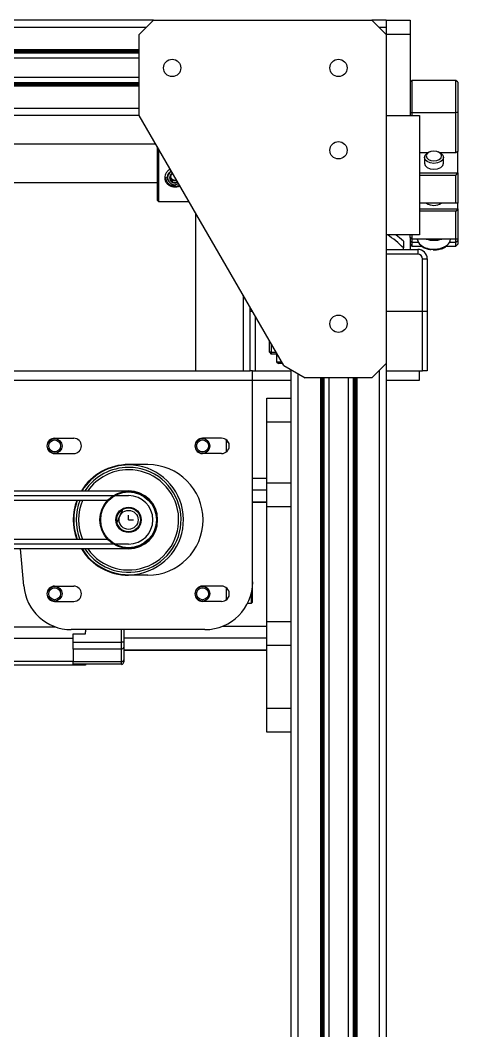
# Model space of a CAD drawing. Header units: millimetres. Extents: x 15 to 1184, y 5 to 1288.
# Drawn here: x 474.6 to 535.7, y 521.2 to 662.4 of the extents above; entities that cross this region are included whole.
import ezdxf

# ---------------------------------------------------------------- set-up
doc = ezdxf.new("R2010")
doc.units = ezdxf.units.MM
doc.linetypes.add('CENTERX2', pattern=[20.32, 12.7, -2.54, 2.54, -2.54])

msp = doc.modelspace()

# ---------------------------------------------------------------- linework, layer by layer
at = {"color": 7, "linetype": 'Continuous', "lineweight": 25}
for p, q in [((493.21, 662.42), (254.21, 662.42)), ((493.21, 662.42), (491.21, 660.42)), ((493.21, 662.42), (523.71, 662.42)), ((525.71, 660.42), (523.71, 662.42)), ((525.71, 662.42), (523.71, 662.42)), ((525.71, 662.42), (529.04, 662.42)), ((525.71, 662.42), (525.71, 661.42)), ((525.71, 661.42), (525.71, 660.42)), ((529.04, 662.42), (529.04, 660.42)), ((491.21, 649.09), (491.21, 660.42)), ((525.71, 660.42), (525.71, 614.42)), ((529.04, 660.42), (525.71, 660.42)), ((529.04, 660.42), (529.04, 649.09)), ((491.21, 658.15), (256.21, 658.15)), ((491.21, 657.82), (256.21, 657.82)), ((529.31, 654.01), (529.04, 653.74)), ((535.44, 654.01), (529.31, 654.01)), ((529.31, 654.01), (529.31, 649.46)), ((535.71, 653.74), (535.44, 654.01)), ((535.44, 649.46), (535.44, 654.01)), ((491.21, 653.69), (256.21, 653.69)), ((491.21, 653.35), (256.21, 653.35)), ((535.71, 653.74), (535.71, 649.55)), ((491.21, 649.09), (256.21, 649.09)), ((511.38, 614.15), (491.21, 649.09)), ((525.71, 649.09), (530.38, 649.09)), ((529.04, 649.55), (529.31, 649.46)), ((535.44, 649.46), (529.31, 649.46)), ((529.31, 649.46), (529.31, 649.09)), ((530.38, 649.09), (530.38, 632.42)), ((535.71, 649.55), (535.44, 649.46)), ((535.44, 643.9), (535.44, 649.46)), ((535.71, 649.55), (535.71, 644.08)), ((493.52, 645.09), (253.9, 645.09)), ((493.71, 644.75), (493.71, 637.25)), ((493.88, 644.46), (493.88, 637.09)), ((535.71, 644.08), (535.44, 643.9)), ((535.71, 641.11), (535.71, 644.08)), ((531.52, 643.9), (530.38, 643.9)), ((531.04, 643.25), (531.04, 642.42)), ((531.76, 644.01), (531.61, 643.94)), ((533.14, 643.94), (532.99, 644.01)), ((535.44, 643.9), (533.23, 643.9)), ((533.71, 642.42), (533.71, 643.25)), ((495.19, 640.1), (495.34, 639.88)), ((495.53, 640.55), (495.63, 640.39)), ((495.63, 640.39), (495.82, 640.08)), ((495.82, 641), (495.86, 641.02)), ((495.82, 640.08), (495.82, 639.77)), ((495.82, 640.08), (496.21, 640.08)), ((496.21, 640.08), (496.4, 640.08)), ((530.38, 641.11), (535.71, 641.11)), ((535.44, 640.74), (530.38, 640.74)), ((535.44, 640.74), (535.71, 641.11)), ((535.44, 636.89), (535.44, 640.74)), ((535.71, 641.11), (535.71, 636.86)), ((250.82, 639.75), (493.71, 639.75)), ((495.99, 639.45), (496.27, 639.4)), ((496.82, 639.37), (496.72, 639.32)), ((493.71, 637.25), (493.88, 637.09)), ((493.88, 637.09), (498.13, 637.09)), ((530.38, 636.89), (535.44, 636.89)), ((535.71, 636.86), (530.38, 636.86)), ((530.38, 636.08), (535.71, 636.08)), ((535.44, 635.71), (530.38, 635.71)), ((535.71, 636.86), (535.44, 636.89)), ((535.71, 636.08), (535.44, 635.71)), ((535.44, 631.86), (535.44, 635.71)), ((535.71, 636.08), (535.71, 636.86)), ((535.71, 636.08), (535.71, 631.83)), ((499.04, 635.52), (499.04, 613.42)), ((530.38, 632.42), (525.71, 632.42)), ((529.04, 632.03), (529.04, 632.42)), ((529.31, 631.86), (529.04, 632.03)), ((529.31, 631.83), (529.04, 632.03)), ((529.04, 632.03), (529.04, 630.39)), ((529.04, 631.59), (529.31, 631.37)), ((529.31, 632.42), (529.31, 631.86)), ((529.31, 631.86), (535.44, 631.86)), ((529.31, 631.83), (529.31, 631.86)), ((535.71, 631.83), (529.31, 631.83)), ((529.31, 631.83), (529.31, 631.37)), ((529.31, 631.37), (529.31, 630.83)), ((535.71, 631.83), (535.44, 631.86)), ((535.44, 631.37), (535.44, 631.83)), ((535.71, 631.59), (535.44, 631.37)), ((535.44, 630.83), (535.44, 631.37)), ((535.71, 631.83), (535.71, 631.59)), ((535.71, 631.59), (535.71, 631.1)), ((525.71, 630.39), (530.11, 630.39)), ((528.11, 630.39), (528.11, 630.6)), ((529.04, 631.1), (529.31, 630.83)), ((529.31, 630.83), (530.68, 630.83)), ((530.11, 630.39), (530.11, 629.72)), ((532.38, 630.38), (531.75, 630.44)), ((534.08, 630.83), (535.44, 630.83)), ((535.44, 630.83), (535.71, 631.1)), ((530.77, 629.06), (531.44, 629.06)), ((530.77, 621.75), (530.77, 629.06)), ((531.44, 629.06), (531.44, 621.75)), ((505.71, 623.97), (505.71, 613.42)), ((506.71, 621.75), (506.71, 622.24)), ((506.71, 621.75), (506.99, 621.75)), ((506.71, 613.42), (506.71, 621.75)), ((525.71, 621.75), (530.77, 621.75)), ((530.77, 621.75), (531.44, 621.75)), ((530.77, 613.42), (530.77, 621.75)), ((531.44, 621.75), (531.44, 613.42)), ((509.38, 616.02), (509.38, 617.62)), ((509.38, 616.02), (509.64, 615.75)), ((509.64, 616.02), (509.38, 616.02)), ((509.64, 617.16), (509.64, 616.02)), ((509.64, 616.02), (510.3, 616.02)), ((509.64, 616.02), (509.64, 615.75)), ((510.45, 615.75), (509.64, 615.75)), ((510.38, 615.75), (510.38, 614.68)), ((510.38, 614.68), (510.64, 614.42)), ((510.38, 614.68), (511.07, 614.68)), ((511.22, 614.42), (510.64, 614.42)), ((523.71, 612.42), (525.71, 614.42)), ((525.71, 614.42), (525.71, 409.09)), ((402.86, 613.42), (506.71, 613.42)), ((507.04, 613.42), (506.71, 613.42)), ((507.04, 612.09), (507.04, 613.42)), ((507.04, 613.42), (512.38, 613.42)), ((507.38, 613.42), (512.38, 613.42)), ((511.38, 614.15), (514.38, 612.42)), ((512.38, 613.58), (512.38, 449.09)), ((525.71, 613.42), (530.77, 613.42)), ((525.71, 613.42), (530.38, 613.42)), ((530.38, 612.09), (530.38, 613.42)), ((531.44, 613.42), (530.77, 613.42)), ((507.04, 612.09), (512.38, 612.09)), ((507.04, 583.92), (507.04, 612.09)), ((523.71, 612.42), (514.38, 612.42)), ((516.64, 612.42), (516.64, 409.09)), ((516.98, 612.42), (516.98, 409.09)), ((521.11, 612.42), (521.11, 409.09)), ((521.44, 612.42), (521.44, 409.09)), ((525.71, 612.09), (530.38, 612.09)), ((509.04, 609.6), (512.38, 609.6)), ((509.04, 606.26), (509.04, 609.6)), ((512.38, 606.26), (509.04, 606.26)), ((509.04, 597.77), (509.04, 606.26)), ((479.38, 603.99), (482.04, 603.99)), ((502.71, 603.99), (500.04, 603.99)), ((503.71, 603.29), (503.71, 602.55)), ((479.38, 601.86), (482.04, 601.86)), ((502.71, 601.86), (500.04, 601.86)), ((503.73, 602.61), (503.71, 602.61)), ((492.38, 600.32), (489.71, 600.32)), ((507.04, 598.42), (509.04, 598.42)), ((509.04, 597.77), (512.38, 597.77)), ((509.04, 594.43), (509.04, 597.77)), ((402.86, 596.65), (489.71, 596.65)), ((507.04, 596.77), (509.04, 596.77)), ((402.86, 595.32), (486.78, 595.32)), ((493.01, 594.85), (493.01, 594.85)), ((507.04, 595.09), (509.04, 595.09)), ((507.04, 595.05), (509.04, 595.05)), ((512.38, 594.43), (509.04, 594.43)), ((509.04, 578.37), (509.04, 594.43)), ((486.78, 589.86), (395.72, 589.86)), ((489.71, 588.53), (395.72, 588.53)), ((475.07, 583.36), (474.62, 588.53)), ((492.38, 584.86), (489.71, 584.86)), ((507.04, 581.1), (507.04, 583.92)), ((479.38, 583.32), (482.04, 583.32)), ((502.71, 583.32), (500.04, 583.32)), ((503.71, 582.63), (503.71, 581.89)), ((506.88, 580.93), (506.88, 582.44)), ((479.38, 581.19), (482.04, 581.19)), ((502.71, 581.19), (500.04, 581.19)), ((506.37, 581), (506.39, 580.93)), ((506.39, 580.93), (506.39, 581.04)), ((506.39, 580.93), (506.88, 580.93)), ((506.88, 580.93), (507.04, 581.1)), ((502.9, 577.75), (509.04, 577.75)), ((509.04, 578.37), (512.38, 578.37)), ((509.04, 575.03), (509.04, 578.37)), ((500.38, 577.26), (481.71, 577.26)), ((481.98, 575.48), (481.98, 576.64)), ((481.98, 576.64), (483.71, 576.64)), ((483.71, 577.26), (483.71, 576.92)), ((483.71, 576.64), (483.71, 576.92)), ((489.04, 577.26), (489.04, 575.48)), ((481.98, 575.48), (488.71, 575.48)), ((481.98, 574.54), (481.98, 575.48)), ((488.71, 574.54), (488.71, 575.48)), ((489.04, 575.48), (488.71, 575.48)), ((489.04, 576.11), (509.04, 576.11)), ((489.04, 575.48), (489.04, 574.78)), ((512.38, 575.03), (509.04, 575.03)), ((509.04, 566.26), (509.04, 575.03)), ((488.71, 574.54), (481.98, 574.54)), ((481.98, 574.54), (481.98, 572.79)), ((488.71, 572.79), (488.71, 574.54)), ((489.04, 574.78), (489.04, 573.02)), ((489.04, 574.42), (509.04, 574.42)), ((489.04, 574.38), (509.04, 574.38)), ((483.71, 572.3), (468.04, 572.3)), ((481.98, 572.79), (488.71, 572.79)), ((481.98, 572.4), (481.98, 572.79)), ((488.71, 572.4), (481.98, 572.4)), ((483.71, 572.4), (483.71, 572.3)), ((488.71, 572.4), (488.71, 572.79)), ((489.04, 573.02), (489.04, 572.73)), ((509.04, 566.26), (512.38, 566.26)), ((509.04, 562.93), (509.04, 566.26)), ((512.38, 562.93), (509.04, 562.93))]:
    msp.add_line(p, q, dxfattribs=at)
at = {"color": 8, "linetype": 'Continuous', "lineweight": 25}
for p, q in [((492.21, 661.42), (255.21, 661.42)), ((525.71, 661.42), (524.71, 661.42)), ((491.21, 658.29), (256.21, 658.29)), ((491.21, 658.02), (256.21, 658.02)), ((491.21, 657.95), (256.21, 657.95)), ((491.21, 657.1), (256.21, 657.1)), ((491.21, 654.41), (256.21, 654.41)), ((491.21, 653.55), (256.21, 653.55)), ((491.21, 653.49), (256.21, 653.49)), ((491.21, 653.22), (256.21, 653.22)), ((491.21, 650.09), (256.21, 650.09)), ((530.2, 631.37), (529.31, 631.37)), ((535.44, 631.37), (534.55, 631.37)), ((530.11, 629.72), (525.71, 629.72)), ((507.38, 621.08), (507.38, 613.42)), ((513.38, 613), (513.38, 409.09)), ((524.71, 613.42), (524.71, 409.09)), ((402.86, 612.09), (507.04, 612.09)), ((516.51, 612.42), (516.51, 409.09)), ((516.78, 612.42), (516.78, 409.09)), ((516.84, 612.42), (516.84, 409.09)), ((517.7, 612.42), (517.7, 409.09)), ((520.38, 612.42), (520.38, 409.09)), ((521.24, 612.42), (521.24, 409.09)), ((521.31, 612.42), (521.31, 409.09)), ((521.58, 612.42), (521.58, 409.09)), ((503.38, 602.09), (503.38, 603.5)), ((503.38, 603.5), (503.6, 603.5)), ((489.71, 596.65), (489.71, 596.59)), ((489.71, 588.53), (489.71, 588.59)), ((503.38, 581.68), (503.38, 583.09)), ((503.38, 581.68), (503.6, 581.68)), ((468.04, 577.64), (479.47, 577.64)), ((488.71, 575.48), (488.71, 577.26)), ((481.98, 576.02), (470.38, 576.02)), ((470.38, 572.85), (481.98, 572.85))]:
    msp.add_line(p, q, dxfattribs=at)
at = {"color": 7, "linetype": 'Continuous'}
for p, q in [((260.38, 595.98), (489.71, 595.98)), ((489.71, 589.2), (260.38, 589.2))]:
    msp.add_line(p, q, dxfattribs=at)
at = {"color": 7, "linetype": 'CENTERX2'}
for q in [(489.71, 593.26), (490.38, 592.59)]:
    msp.add_line((489.71, 592.59), q, dxfattribs=at)
at = {"color": 7, "linetype": 'Continuous', "lineweight": 25, "flags": 128}
for points in [[(532.38, 644.13), (531.96, 644.08), (531.62, 643.93), (531.38, 643.71), (531.3, 643.45), (531.38, 643.19), (531.62, 642.97), (531.96, 642.83), (532.38, 642.77), (532.79, 642.83), (533.13, 642.97), (533.37, 643.19), (533.45, 643.45), (533.37, 643.71), (533.13, 643.93), (532.79, 644.08), (532.38, 644.13)], [(533.14, 643.94), (533.32, 643.85), (533.61, 643.58), (533.71, 643.25), (533.61, 642.93), (533.32, 642.66), (532.89, 642.47), (532.38, 642.41), (531.87, 642.47), (531.43, 642.66), (531.14, 642.93), (531.04, 643.25), (531.14, 643.58), (531.43, 643.85), (531.61, 643.94)], [(531.04, 642.42), (531.14, 642.1), (531.43, 641.82), (531.87, 641.64), (532.38, 641.58), (532.89, 641.64), (533.32, 641.82), (533.61, 642.1), (533.71, 642.42)], [(496.73, 639.52), (496.69, 639.5), (496.27, 639.4)]]:
    msp.add_lwpolyline(points, dxfattribs=at)
at = {"color": 7, "linetype": 'Continuous', "lineweight": 25}
for centre, radius in [((495.8, 655.75), 1.21), ((519.04, 655.75), 1.21), ((519.04, 644.24), 1.21), ((519.04, 620), 1.21), ((479.38, 602.92), 1.03), ((479.38, 602.92), 0.833), ((500.04, 602.92), 1.03), ((500.04, 602.92), 0.833), ((489.71, 592.59), 4), ((489.71, 592.59), 3.9), ((489.71, 592.59), 1.77), ((489.71, 592.59), 1.67), ((489.71, 592.59), 1.33), ((479.38, 582.26), 1.03), ((479.38, 582.26), 0.833), ((500.04, 582.26), 1.03), ((500.04, 582.26), 0.833)]:
    msp.add_circle(centre, radius, dxfattribs=at)
for centre, radius, start, end in [((496.11, 640.38), 0.968, 113.7377, 196.2989), ((496.18, 640.47), 1.03, 214.7697, 259.0943), ((496.14, 640.37), 0.704, 116.9527, 179.0645), ((496.14, 640.39), 0.704, 180.9297, 243.0532), ((496.13, 640.7), 0.586, 191.092, 212.1155), ((496.2, 640.76), 0.678, 213.0487, 270.7822), ((496.21, 640.8), 0.715, 269.9523, 284.6738), ((496.21, 640.66), 1.43, 250.1569, 290.986), ((496.21, 640.49), 0.823, 242.1337, 297.8663), ((532.38, 638.3), 1.77, 234.4144, 305.5856), ((519.04, 621.75), 13.33, 47.1721, 53.1301), ((531.3, 631.99), 1.26, 187.6466, 234.6443), ((532.38, 635.2), 3.54, 252.2067, 287.7933), ((533.46, 631.99), 1.25, 306.6873, 352.4653), ((530.11, 629.06), 1.33, 0, 90), ((530.11, 629.06), 0.667, 0, 90), ((479.38, 602.92), 1.07, 90, 270), ((482.04, 602.92), 1.07, 270, 90), ((500.04, 602.92), 1.07, 90, 270), ((502.71, 602.92), 1.07, 270, 90), ((489.71, 592.59), 7.73, 90, 148.3201), ((492.38, 592.59), 7.73, 270, 90), ((489.71, 592.59), 7.67, 90, 148.0122), ((489.71, 592.59), 7.67, 211.9878, 90), ((489.71, 592.59), 7.33, 213.6294, 90), ((489.71, 592.59), 7.33, 90, 146.3706), ((489.71, 592.59), 4.06, 270, 90), ((489.71, 592.59), 7.73, 159.3439, 200.6561), ((489.71, 592.59), 7.67, 159.1559, 200.8441), ((489.71, 592.59), 7.33, 158.161, 201.839), ((489.71, 592.59), 7.73, 211.6799, 270), ((481.71, 583.92), 6.67, 184.8798, 270), ((500.38, 583.92), 6.67, 270, 0), ((479.38, 582.26), 1.07, 90, 270), ((482.04, 582.26), 1.07, 270, 90), ((500.04, 582.26), 1.07, 90, 270), ((502.71, 582.26), 1.07, 270, 90), ((488.75, 574.84), 0.298, 261.9545, 348.5782), ((488.75, 573.08), 0.298, 261.9595, 348.5733), ((488.71, 572.73), 0.333, 270, 0)]:
    msp.add_arc(centre, radius, start, end, dxfattribs=at)
at = {"color": 8, "linetype": 'Continuous', "lineweight": 25}
for centre, radius, start, end in [((519.04, 621.75), 12.67, 44.3095, 57.3631), ((532.28, 633.38), 2.96, 234.63, 271.8669), ((532.47, 633.36), 2.94, 268.0642, 306.213), ((502.38, 603.5), 1, 0, 16.4211), ((489.71, 592.59), 7, 90, 144.5361), ((489.71, 592.59), 7, 215.4639, 90), ((489.71, 592.59), 7, 157.0633, 202.9367), ((502.38, 581.68), 1, 343.5787, 0)]:
    msp.add_arc(centre, radius, start, end, dxfattribs=at)
at = {"color": 7, "linetype": 'Continuous'}
msp.add_arc((489.71, 592.59), 3.39, 270, 90, dxfattribs=at)
at = {"color": 7, "linetype": 'Continuous', "lineweight": 25}
for points, knots in [([(495.53, 641.6), (495.48, 641.57), (495.28, 641.49), (495.02, 641.2), (494.8, 640.8), (494.78, 640.52), (494.76, 640.39)], [0, 0, 0, 0, 0.104859, 0.418849, 0.730711, 1, 1, 1, 1]), ([(495.19, 640.1), (495.16, 640.21), (495.1, 640.43), (495.16, 640.77), (495.34, 641.08), (495.53, 641.27), (495.66, 641.33), (495.68, 641.34)], [0, 0, 0, 0, 0.23284, 0.467019, 0.713278, 0.959491, 1, 1, 1, 1]), ([(494.76, 640.39), (494.78, 640.24), (494.81, 639.95), (495.05, 639.58), (495.4, 639.31), (495.85, 639.15), (496.33, 639.12), (496.69, 639.17), (496.84, 639.26), (496.87, 639.28)], [0, 0, 0, 0, 0.159289, 0.318374, 0.481526, 0.645756, 0.807968, 0.968227, 1, 1, 1, 1]), ([(494.89, 640.49), (494.88, 640.45), (494.86, 640.28), (494.97, 639.97), (495.22, 639.61), (495.5, 639.4), (495.68, 639.32), (495.72, 639.31)], [0, 0, 0, 0, 0.065037, 0.347179, 0.629361, 0.911644, 1, 1, 1, 1]), ([(495.82, 641), (495.75, 640.9), (495.62, 640.72), (495.5, 640.49), (495.44, 640.38)], [0, 0, 0, 0, 0.5482665, 1, 1, 1, 1]), ([(495.44, 640.38), (495.51, 640.28), (495.64, 640.1), (495.77, 639.87), (495.82, 639.77)], [0, 0, 0, 0, 0.548263, 1, 1, 1, 1]), ([(496.27, 639.4), (496.22, 639.38), (496.11, 639.34), (495.92, 639.3), (495.79, 639.31), (495.72, 639.31)], [0, 0, 0, 0, 0.309674, 0.64918, 1, 1, 1, 1]), ([(495.82, 639.77), (495.97, 639.78), (496.22, 639.81), (496.48, 639.78), (496.59, 639.77)], [0, 0, 0, 0, 0.548263, 1, 1, 1, 1]), ([(528.11, 631.53), (528.11, 631.53), (528.11, 631.51), (528.11, 631.41), (528.11, 631.21), (528.11, 630.93), (528.11, 630.71), (528.11, 630.6)], [0, 0, 0, 0, 0.14346, 0.28632, 0.481377, 0.747069, 1, 1, 1, 1]), ([(530.63, 630.87), (530.7, 630.81), (530.92, 630.63), (531.38, 630.44), (531.77, 630.39), (531.94, 630.36)], [0, 0, 0, 0, 0.2177831, 0.6658979, 1, 1, 1, 1]), ([(532.25, 630.32), (532.29, 630.32), (532.37, 630.32), (532.44, 630.32), (532.48, 630.33)], [0, 0, 0, 0, 0.554777, 1, 1, 1, 1]), ([(532.48, 630.33), (532.57, 630.33), (532.85, 630.34), (533.11, 630.41), (533.28, 630.45)], [0, 0, 0, 0, 0.322346, 1, 1, 1, 1]), ([(533.28, 630.45), (533.33, 630.46), (533.6, 630.52), (533.91, 630.67), (534.1, 630.84), (534.15, 630.89)], [0, 0, 0, 0, 0.123527, 0.773629, 1, 1, 1, 1]), ([(493.09, 594.72), (493.09, 594.73), (493.05, 594.79), (493.02, 594.83), (493.01, 594.84), (493.01, 594.85)], [0, 0, 0, 0, 0.0268443, 0.6266956, 1, 1, 1, 1]), ([(488.49, 593.14), (488.56, 593.29), (488.71, 593.61), (488.84, 593.9), (488.91, 594.05)], [0, 0, 0, 0, 0.455678, 1, 1, 1, 1]), ([(493.61, 593.48), (493.61, 593.49), (493.6, 593.5), (493.58, 593.6), (493.54, 593.72), (493.53, 593.77)], [0, 0, 0, 0, 0.291313, 0.682713, 1, 1, 1, 1]), ([(488.08, 592.23), (488.16, 592.41), (488.29, 592.69), (488.44, 593.02), (488.49, 593.14)], [0, 0, 0, 0, 0.626075, 1, 1, 1, 1])]:
    msp.add_open_spline(points, degree=3, knots=knots, dxfattribs=at)
at = {"color": 8, "linetype": 'Continuous', "lineweight": 25}
msp.add_open_spline([(494.76, 640.39), (494.83, 640.41), (494.9, 640.44), (494.97, 640.46), (494.98, 640.47)], degree=3, knots=[0, 0, 0, 0, 0.883776, 1, 1, 1, 1], dxfattribs=at)

doc.saveas('drawing.dxf')
